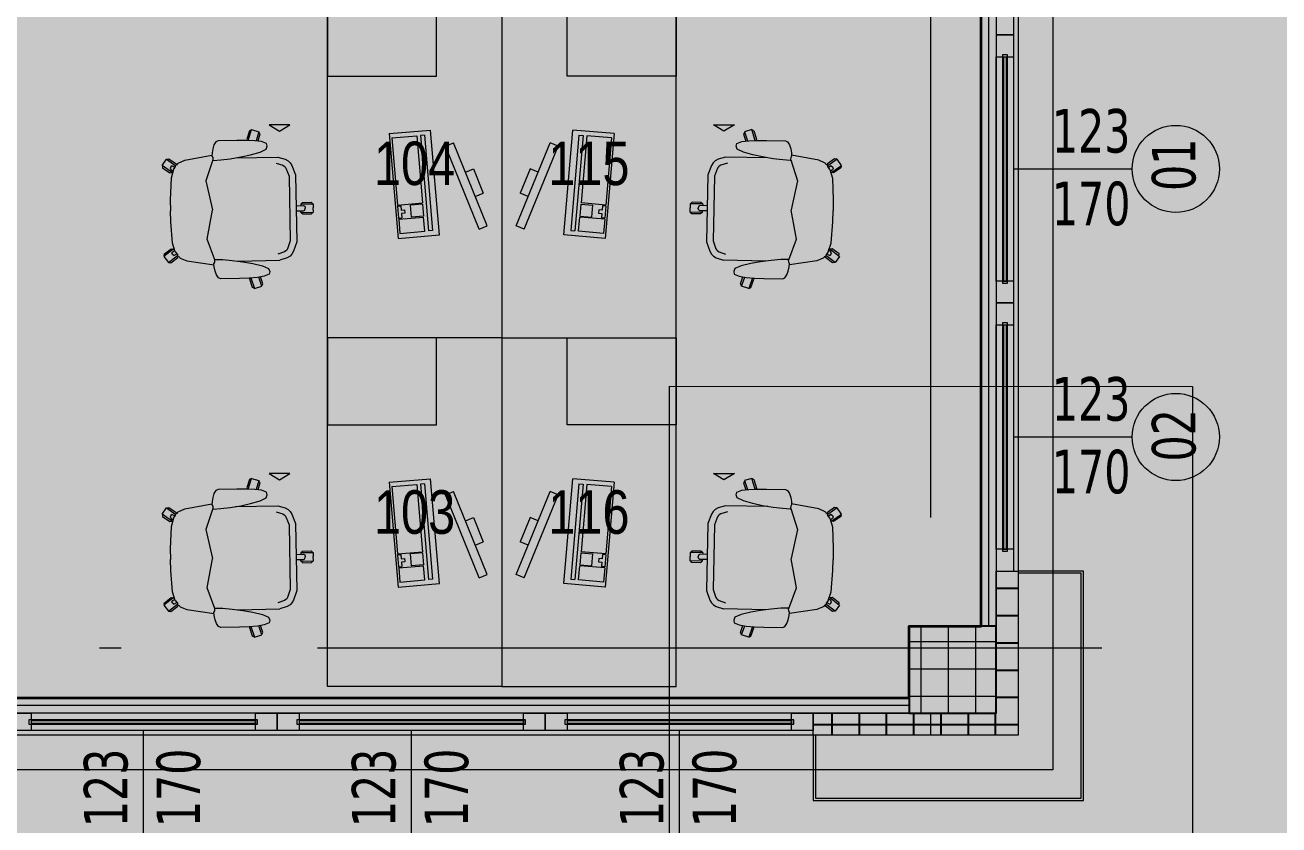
# Model space of a CAD drawing. Extents: x 6529560 to 6558080, y 5579316 to 5588131.
# Drawn here: x 6543849.14 to 6543854.9, y 5579603.72 to 5579607.39 of the extents above; entities that cross this region are included whole.
import ezdxf
from ezdxf.enums import TextEntityAlignment as Align

# ---------------------------------------------------------------- set-up
doc = ezdxf.new("R2010")
doc.units = 0
doc.header["$MEASUREMENT"] = 0
doc.header["$PDSIZE"] = -5
doc.linetypes.add('ACAD_ISO10W100', pattern=[18, 12, -3, 0, -3])
doc.linetypes.add('GR_SOLID', pattern=[0])
doc.layers.get('0').update_dxf_attribs({"color": 2, "linetype": 'CONTINUOUS', "lineweight": 5})
doc.layers.get('Defpoints').update_dxf_attribs({"linetype": 'CONTINUOUS'})
for name, color, linetype, lineweight in [('arch_drzwi i okna', 4, 'CONTINUOUS', 15), ('arch_drzwi i okna_znaczniki', 130, 'CONTINUOUS', 9), ('arch_fundamenty na rzucie', 3, 'CONTINUOUS', 15), ('arch_meble', 5, 'GR_SOLID', 13), ('arch_osie', 181, 'CONTINUOUS', 5), ('arch_powierzchnia', 6, 'CONTINUOUS', 35), ('arch_sciany dzialowe cienkie na hali', 52, 'CONTINUOUS', 15), ('arch_sciany zewnetrzne wypelnienie', 94, 'CONTINUOUS', 25), ('arch_sciany zewnętrzne', 94, 'CONTINUOUS', 18), ('arch_slupy wypelnienie', 9, 'CONTINUOUS', 13), ('arch_słupy', 8, 'CONTINUOUS', 25), ('arch_wymiary', 2, 'CONTINUOUS', 13)]:
    doc.layers.add(name, color=color, linetype=linetype, lineweight=lineweight)
doc.styles.add('ISO8', font='iso8.shx', dxfattribs={"width": 0.7})
doc.styles.add('ROMANS', font='romans.shx', dxfattribs={"width": 0.8})
doc.styles.get("Standard").update_dxf_attribs({"font": 'arial.ttf', "width": 0.75})
doc.styles.add('TABELKA', font='tahoma.ttf', dxfattribs={"width": 0.8})
doc.dimstyles.new('biura', dxfattribs={"dimtxt": 0.25, "dimasz": 0.1, "dimexe": 0.18, "dimexo": 0.0625, "dimgap": 0.04, "dimtad": 1, "dimdec": 1, "dimlfac": 100, "dimzin": 0, "dimdsep": 46, "dimtxsty": 'ISO8', "dimblk": 'ARCHTICK', "dimcen": 0.09, "dimadec": 0, "dimazin": 0, "dimtfac": 1, "dimtdec": 1, "dimtix": 1, "dimtofl": 0, "dimtmove": 0, "dimatfit": 3, "dimldrblk": 'ARCHTICK', "dimfxl": 0.2, "dimfxlon": 1, "dimtolj": 1, "dimtzin": 0, "dimarcsym": 0})
doc.dimstyles.new('D-GB-50', dxfattribs={"dimscale": 50, "dimtxt": 2.5, "dimasz": 2.5, "dimexe": 1, "dimexo": 2, "dimtad": 1, "dimdec": 0, "dimtxsty": 'ROMANS', "dimblk": 'OBLIQUE', "dimcen": 2.5, "dimdle": 1, "dimclrd": 256, "dimclre": 256, "dimclrt": 2, "dimadec": 0, "dimazin": 0, "dimtfac": 1, "dimtdec": 0, "dimtix": 1, "dimtmove": 2, "dimatfit": 3, "dimfxl": 1, "dimarcsym": 0})

# ---------------------------------------------------------------- blocks, each defined once
blk = doc.blocks.new('_ArchTick')
at = {"color": 0, "linetype": 'ByBlock', "const_width": 0.15}
blk.add_lwpolyline([(-0.5, -0.5), (0.5, 0.5)], dxfattribs=at)
blk = doc.blocks.new('*D311')
at = {"layer": 'arch_wymiary', "color": 0, "lineweight": -2, "transparency": 16777216}
for p, q in [((6543848.243421914, 5579615.527608423), (6543847.863421914, 5579615.527608423)), ((6543848.043421913, 5579615.527608423), (6543848.043421913, 5579604.297651766)), ((6543848.243421914, 5579604.297651766), (6543847.863421914, 5579604.297651766))]:
    blk.add_line(p, q, dxfattribs=at)
at = {"layer": 'Defpoints', "color": 0, "transparency": 16777216}
for p in [(6543852.645461437, 5579615.527608423), (6543848.043421913, 5579604.297651766), (6543852.645461437, 5579604.297651766)]:
    blk.add_point(p, dxfattribs=at)
at = {"layer": 'arch_wymiary', "color": 0, "lineweight": -2, "transparency": 16777216, "xscale": 0.1, "yscale": 0.1, "zscale": 0.1}
for p, rotation in [((6543848.043421913, 5579615.527608423), 90), ((6543848.043421913, 5579604.297651766), 270)]:
    blk.add_blockref('_ArchTick', p, dxfattribs=dict(at, rotation=rotation))
at = {"layer": 'arch_wymiary', "color": 0, "transparency": 16777216, "insert": (6543847.878421914, 5579609.912630094), "char_height": 0.25, "attachment_point": 5, "rotation": 90, "style": 'ISO8'}
blk.add_mtext('\\A1;1123.0', dxfattribs=at)
blk = doc.blocks.new('*D436')
at = {"layer": 'arch_wymiary', "color": 0, "lineweight": -2, "transparency": 16777216}
for p, q in [((6543849.06970187, 5579602.167649211), (6543849.06970187, 5579601.78764921)), ((6543850.299701874, 5579602.167649211), (6543850.299701874, 5579601.78764921)), ((6543849.06970187, 5579601.967649211), (6543850.299701874, 5579601.967649211))]:
    blk.add_line(p, q, dxfattribs=at)
at = {"layer": 'Defpoints', "color": 0, "transparency": 16777216}
for p in [(6543849.06970187, 5579604.187637671), (6543850.299701874, 5579604.187637671), (6543850.299701874, 5579601.967649211)]:
    blk.add_point(p, dxfattribs=at)
at = {"layer": 'arch_wymiary', "color": 0, "lineweight": -2, "transparency": 16777216, "xscale": 0.1, "yscale": 0.1, "zscale": 0.1, "rotation": 180}
blk.add_blockref('_ArchTick', (6543849.06970187, 5579601.967649211), dxfattribs=at)
at = {"layer": 'arch_wymiary', "color": 0, "lineweight": -2, "transparency": 16777216, "xscale": 0.1, "yscale": 0.1, "zscale": 0.1}
blk.add_blockref('_ArchTick', (6543850.299701874, 5579601.967649211), dxfattribs=at)
at = {"layer": 'arch_wymiary', "color": 0, "transparency": 16777216, "insert": (6543849.684701873, 5579602.132649211), "char_height": 0.25, "attachment_point": 5, "style": 'ISO8'}
blk.add_mtext('\\A1;123.0', dxfattribs=at)
blk = doc.blocks.new('*D437')
at = {"layer": 'arch_wymiary', "color": 0, "lineweight": -2, "transparency": 16777216}
for p, q in [((6543850.299701874, 5579602.167649211), (6543850.299701874, 5579601.78764921)), ((6543851.529701872, 5579602.167649211), (6543851.529701872, 5579601.78764921)), ((6543850.299701874, 5579601.967649211), (6543851.529701872, 5579601.967649211))]:
    blk.add_line(p, q, dxfattribs=at)
at = {"layer": 'Defpoints', "color": 0, "transparency": 16777216}
for p in [(6543850.299701874, 5579604.187637671), (6543851.529701872, 5579604.187637671), (6543851.529701872, 5579601.967649211)]:
    blk.add_point(p, dxfattribs=at)
at = {"layer": 'arch_wymiary', "color": 0, "lineweight": -2, "transparency": 16777216, "xscale": 0.1, "yscale": 0.1, "zscale": 0.1, "rotation": 180}
blk.add_blockref('_ArchTick', (6543850.299701874, 5579601.967649211), dxfattribs=at)
at = {"layer": 'arch_wymiary', "color": 0, "lineweight": -2, "transparency": 16777216, "xscale": 0.1, "yscale": 0.1, "zscale": 0.1}
blk.add_blockref('_ArchTick', (6543851.529701872, 5579601.967649211), dxfattribs=at)
at = {"layer": 'arch_wymiary', "color": 0, "transparency": 16777216, "insert": (6543850.914701874, 5579602.132649211), "char_height": 0.25, "attachment_point": 5, "style": 'ISO8'}
blk.add_mtext('\\A1;123.0', dxfattribs=at)
blk = doc.blocks.new('_OBLIQUE')
at = {"color": 0, "linetype": 'ByBlock', "lineweight": -2}
blk.add_line((-0.5, -0.5), (0.5, 0.5), dxfattribs=at)
blk = doc.blocks.new('biurko dostawka')
at = {"layer": 'arch_meble', "color": 0}
for p, q in [((6555863.256439447, 5577522.728014947, 7.302242487318267), (6555703.256470323, 5577522.728014947, 7.302242487318267)), ((6555703.256470323, 5577522.728014947, 7.302242487318267), (6555703.256470442, 5577442.728014946, 7.302242487318267)), ((6555863.256439447, 5577522.728014947, 7.302242487318267), (6555863.256439447, 5577442.728028178, 7.302242487318267)), ((6555753.107601405, 5577512.351674795, 7.302242487318267), (6555754.618423462, 5577516.055377961, 7.302242487318267)), ((6555754.618423462, 5577516.055377961, 7.302242487318267), (6555792.600824475, 5577500.561519265, 7.302242487318267)), ((6555768.050377608, 5577510.576187729, 7.302242487318267), (6555769.561199666, 5577514.279890776, 7.302242487318267)), ((6555780.679692626, 5577509.744412422, 7.302242487318267), (6555769.561199666, 5577514.279890776, 7.302242487318267)), ((6555753.107601405, 5577512.351674795, 7.302242487318267), (6555791.090002299, 5577496.8578161, 7.302242487318267)), ((6555779.168870449, 5577506.040709257, 7.302242487318267), (6555780.679692626, 5577509.744412422, 7.302242487318267)), ((6555791.090002299, 5577496.8578161, 7.302242487318267), (6555792.600824475, 5577500.561519265, 7.302242487318267)), ((6555748.804199457, 5577475.201965809, 7.302242487318267), (6555750.415761829, 5577494.183677197, 7.302242487318267)), ((6555750.415761829, 5577494.183677197, 7.302242487318267), (6555798.502763987, 5577490.101052642, 7.302242487318267)), ((6555751.140694499, 5577476.007193089, 7.302242487318267), (6555752.111227154, 5577487.438567638, 7.302242487318267)), ((6555752.111227154, 5577487.438567638, 7.302242487318267), (6555758.587926507, 5577486.88869071, 7.302242487318267)), ((6555752.412526011, 5577490.987400413, 7.302242487318267), (6555752.2543391, 5577489.124203323, 7.302242487318267)), ((6555796.096611977, 5577485.401959657, 7.302242487318267), (6555752.2543391, 5577489.124203323, 7.302242487318267)), ((6555796.254798889, 5577487.265156746, 7.302242487318267), (6555752.412526011, 5577490.987400413, 7.302242487318267)), ((6555757.617393851, 5577475.457316279, 7.302242487318267), (6555758.587926507, 5577486.88869071, 7.302242487318267)), ((6555759.086134314, 5577486.846392631, 7.302242487318267), (6555758.62318027, 5577481.393509865, 7.302242487318267)), ((6555764.566418409, 5577486.381112098, 7.302242487318267), (6555759.086134314, 5577486.846392631, 7.302242487318267)), ((6555764.094093323, 5577474.907439231, 7.302242487318267), (6555765.064625979, 5577486.338813781, 7.302242487318267)), ((6555764.566418409, 5577486.381112098, 7.302242487318267), (6555764.103464365, 5577480.928229332, 7.302242487318267)), ((6555795.953500152, 5577483.716323853, 7.302242487318267), (6555765.064625979, 5577486.338813781, 7.302242487318267)), ((6555796.254798889, 5577487.265156746, 7.302242487318267), (6555796.096611977, 5577485.401959657, 7.302242487318267)), ((6555796.891201615, 5577471.119341254, 7.302242487318267), (6555798.502763987, 5577490.101052642, 7.302242487318267)), ((6555758.62318027, 5577481.393509865, 7.302242487318267), (6555764.103464365, 5577480.928229332, 7.302242487318267)), ((6555794.982967377, 5577472.284949421, 7.302242487318267), (6555795.953500152, 5577483.716323853, 7.302242487318267)), ((6555796.891201615, 5577471.119341254, 7.302242487318267), (6555748.804199457, 5577475.201965809, 7.302242487318267)), ((6555757.617393851, 5577475.457316279, 7.302242487318267), (6555751.140694499, 5577476.007193089, 7.302242487318267)), ((6555758.115601539, 5577475.415018081, 7.302242487318267), (6555758.242496253, 5577476.909641027, 7.302242487318267)), ((6555763.595885754, 5577474.949737548, 7.302242487318267), (6555758.115601539, 5577475.415018081, 7.302242487318267)), ((6555760.235326886, 5577476.740448117, 7.302242487318267), (6555758.242496253, 5577476.909641027, 7.302242487318267)), ((6555760.362221479, 5577478.235071182, 7.302242487318267), (6555760.235326886, 5577476.740448117, 7.302242487318267)), ((6555761.856844425, 5577478.108176351, 7.302242487318267), (6555760.362221479, 5577478.235071182, 7.302242487318267)), ((6555761.729949832, 5577476.613553405, 7.302242487318267), (6555761.856844425, 5577478.108176351, 7.302242487318267)), ((6555763.722780347, 5577476.444360495, 7.302242487318267), (6555761.729949832, 5577476.613553405, 7.302242487318267)), ((6555763.595885754, 5577474.949737548, 7.302242487318267), (6555763.722780347, 5577476.444360495, 7.302242487318267)), ((6555794.982967377, 5577472.284949421, 7.302242487318267), (6555764.094093323, 5577474.907439231, 7.302242487318267)), ((6555703.256470442, 5577442.728014946, 7.302242487318267), (6555863.256439447, 5577442.728028178, 7.302242487318267)), ((6555760.018493534, 5577431.441066742, 7.302242487318267), (6555760.097313404, 5577435.440290094, 7.302242487318267)), ((6555760.097313404, 5577435.440290094, 7.302242487318267), (6555760.841556311, 5577436.155763627, 7.302242487318267)), ((6555760.731602669, 5577430.576847076, 7.302242487318267), (6555760.843980074, 5577436.278739691, 7.302242487318267)), ((6555760.843980074, 5577436.278739691, 7.302242487318267), (6555762.788203359, 5577436.240421295, 7.302242487318267)), ((6555764.732426524, 5577436.202103018, 7.302242487318267), (6555762.788203359, 5577436.240421295, 7.302242487318267)), ((6555764.620049119, 5577430.500210286, 7.302242487318267), (6555764.732426524, 5577436.202103018, 7.302242487318267)), ((6555765.445476533, 5577435.334884047, 7.302242487318267), (6555764.73000288, 5577436.079126835, 7.302242487318267)), ((6555765.366656542, 5577431.335660697, 7.302242487318267), (6555765.445476533, 5577435.334884047, 7.302242487318267)), ((6555747.288681507, 5577428.683371902, 7.302242487318267), (6555742.886647582, 5577427.151816725, 7.302242487318267)), ((6555777.977923274, 5577428.078523277, 7.302242487318267), (6555747.288681507, 5577428.683371902, 7.302242487318267)), ((6555760.733967185, 5577430.696823835, 7.302242487318267), (6555760.018493534, 5577431.441066742, 7.302242487318267)), ((6555760.731602669, 5577430.576847076, 7.302242487318267), (6555761.515450358, 5577430.561398386, 7.302242487318267)), ((6555761.472926974, 5577428.403817296, 7.302242487318267), (6555761.538800716, 5577431.746168256, 7.302242487318267)), ((6555761.538800716, 5577431.746168256, 7.302242487318267), (6555761.768364668, 5577432.330758214, 7.302242487318267)), ((6555761.768364668, 5577432.330758214, 7.302242487318267), (6555762.524120211, 5577432.513901471, 7.302242487318267)), ((6555762.524120211, 5577432.513901471, 7.302242487318267), (6555762.714684009, 5577432.510145784, 7.302242487318267)), ((6555762.905247807, 5577432.506389856, 7.302242487318267), (6555762.714684009, 5577432.510145784, 7.302242487318267)), ((6555763.653200268, 5577432.293610216, 7.302242487318267), (6555762.905247807, 5577432.506389856, 7.302242487318267)), ((6555763.859551668, 5577431.700428962, 7.302242487318267), (6555763.653200268, 5577432.293610216, 7.302242487318267)), ((6555763.793677925, 5577428.358078003, 7.302242487318267), (6555763.859551668, 5577431.700428962, 7.302242487318267)), ((6555764.620049119, 5577430.500210286, 7.302242487318267), (6555763.83620131, 5577430.515658975, 7.302242487318267)), ((6555764.622413635, 5577430.620187044, 7.302242487318267), (6555765.366656542, 5577431.335660697, 7.302242487318267)), ((6555782.316191912, 5577426.374706983, 7.302242487318267), (6555777.977923274, 5577428.078523277, 7.302242487318267)), ((6555739.902613043, 5577424.236050844, 7.302242487318267), (6555738.788750886, 5577420.955362558, 7.302242487318267)), ((6555740.690106392, 5577425.572792888, 7.302242487318267), (6555739.902613043, 5577424.236050844, 7.302242487318267)), ((6555741.622958779, 5577426.469585181, 7.302242487318267), (6555740.690106392, 5577425.572792888, 7.302242487318267)), ((6555742.636512637, 5577422.982747196, 7.302242487318267), (6555741.621616244, 5577419.993545532, 7.302242487318267)), ((6555742.886647582, 5577427.151816725, 7.302242487318267), (6555741.622958779, 5577426.469585181, 7.302242487318267)), ((6555743.059391499, 5577423.700569153, 7.302242487318267), (6555742.636512637, 5577422.982747196, 7.302242487318267)), ((6555743.402648211, 5577424.030557036, 7.302242487318267), (6555743.059391499, 5577423.700569153, 7.302242487318267)), ((6555744.09654963, 5577424.405175686, 7.302242487318267), (6555743.402648211, 5577424.030557036, 7.302242487318267)), ((6555747.765568971, 5577425.681700588, 7.302242487318267), (6555744.09654963, 5577424.405175686, 7.302242487318267)), ((6555777.383133412, 5577425.097973466, 7.302242487318267), (6555747.765568971, 5577425.681700588, 7.302242487318267)), ((6555780.999005317, 5577423.677871943, 7.302242487318267), (6555777.383133412, 5577425.097973466, 7.302242487318267)), ((6555781.677607058, 5577423.276202798, 7.302242487318267), (6555780.999005317, 5577423.677871943, 7.302242487318267)), ((6555782.007594943, 5577422.932946086, 7.302242487318267), (6555781.677607058, 5577423.276202798, 7.302242487318267)), ((6555782.401861549, 5577422.199019194, 7.302242487318267), (6555782.007594943, 5577422.932946086, 7.302242487318267)), ((6555783.552017808, 5577425.643213033, 7.302242487318267), (6555782.316191912, 5577426.374706983, 7.302242487318267)), ((6555783.298188329, 5577419.172149658, 7.302242487318267), (6555782.401861549, 5577422.199019194, 7.302242487318267)), ((6555784.448810101, 5577424.710360646, 7.302242487318267), (6555783.552017808, 5577425.643213033, 7.302242487318267)), ((6555785.183021188, 5577423.343627692, 7.302242487318267), (6555784.448810101, 5577424.710360646, 7.302242487318267)), ((6555786.166751623, 5577420.021598221, 7.302242487318267), (6555785.183021188, 5577423.343627692, 7.302242487318267)), ((6555797.960509419, 5577420.72796905, 7.302242487318267), (6555800.979925633, 5577425.518016219, 7.302242487318267)), ((6555800.979925633, 5577425.518016219, 7.302242487318267), (6555800.979925752, 5577415.937922, 7.302242487318267)), ((6555738.406062841, 5577401.538263321, 7.302242487318267), (6555738.788750886, 5577420.955362558, 7.302242487318267)), ((6555785.784063697, 5577400.604499102, 7.302242487318267), (6555786.166751623, 5577420.021598221, 7.302242487318267)), ((6555800.979925752, 5577415.937922, 7.302242487318267), (6555797.960509419, 5577420.72796905, 7.302242487318267)), ((6555725.773177146, 5577409.33157742, 7.302242487318267), (6555726.9195652, 5577412.638629913, 7.302242487318267)), ((6555726.9195652, 5577412.638629913, 7.302242487318267), (6555730.998227836, 5577411.224113226, 7.302242487318267)), ((6555726.998399258, 5577412.611289501, 7.302242487318267), (6555727.978583336, 5577413.085848808, 7.302242487318267)), ((6555727.978583336, 5577413.085848808, 7.302242487318267), (6555731.131872534, 5577411.992144942, 7.302242487318267)), ((6555730.891361593, 5577410.609971881, 7.302242487318267), (6555730.585049391, 5577406.740256428, 7.302242487318267)), ((6555731.438417077, 5577413.753802537, 7.302242487318267), (6555730.891361593, 5577410.609971881, 7.302242487318267)), ((6555732.385558248, 5577415.984572172, 7.302242487318267), (6555731.438417077, 5577413.753802537, 7.302242487318267)), ((6555733.582317233, 5577416.26504445, 7.302242487318267), (6555732.385558248, 5577415.984572172, 7.302242487318267)), ((6555735.019454598, 5577415.699615955, 7.302242487318267), (6555733.582317233, 5577416.26504445, 7.302242487318267)), ((6555736.258674502, 5577412.856645107, 7.302242487318267), (6555735.019454598, 5577415.699615955, 7.302242487318267)), ((6555737.356762051, 5577408.435148835, 7.302242487318267), (6555736.258674502, 5577412.856645107, 7.302242487318267)), ((6555787.104302764, 5577407.454683781, 7.302242487318267), (6555788.375755072, 5577411.829479337, 7.302242487318267)), ((6555788.375755072, 5577411.829479337, 7.302242487318267), (6555789.726032138, 5577414.621414185, 7.302242487318267)), ((6555789.726032138, 5577414.621414185, 7.302242487318267), (6555791.184332609, 5577415.129777074, 7.302242487318267)), ((6555791.184332609, 5577415.129777074, 7.302242487318267), (6555792.369111061, 5577414.802367449, 7.302242487318267)), ((6555792.369111061, 5577414.802367449, 7.302242487318267), (6555793.227619171, 5577412.536010504, 7.302242487318267)), ((6555793.227619171, 5577412.536010504, 7.302242487318267), (6555793.650375366, 5577409.373065949, 7.302242487318267)), ((6555796.658447266, 5577411.732249974, 7.302242487318267), (6555793.464512229, 5577410.763642431, 7.302242487318267)), ((6555797.69902134, 5577411.243650675, 7.302242487318267), (6555793.567790866, 5577409.990941048, 7.302242487318267)), ((6555797.619171142, 5577411.219437719, 7.302242487318267), (6555796.658447266, 5577411.732249974, 7.302242487318267)), ((6555798.71421349, 5577407.893995881, 7.302242487318267), (6555797.69902134, 5577411.243650675, 7.302242487318267)), ((6555730.654754162, 5577407.638057231, 7.302242487318267), (6555725.773177146, 5577409.33157742, 7.302242487318267)), ((6555725.888512492, 5577409.291565181, 7.302242487318267), (6555726.339186191, 5577408.362236022, 7.302242487318267)), ((6555726.339186191, 5577408.362236022, 7.302242487318267), (6555730.119092106, 5577407.051498532, 7.302242487318267)), ((6555730.119092106, 5577407.051498532, 7.302242487318267), (6555730.629270195, 5577407.298906922, 7.302242487318267)), ((6555730.585049391, 5577406.740256428, 7.302242487318267), (6555730.433173417, 5577402.434413076, 7.302242487318267)), ((6555738.110734105, 5577403.960423112, 7.302242487318267), (6555737.356762051, 5577408.435148835, 7.302242487318267)), ((6555786.174601674, 5577403.013141155, 7.302242487318267), (6555787.104302764, 5577407.454683781, 7.302242487318267)), ((6555793.650375366, 5577409.373065949, 7.302242487318267), (6555793.803974032, 5577405.49428606, 7.302242487318267)), ((6555793.769698858, 5577406.394136191, 7.302242487318267), (6555798.71421349, 5577407.893995881, 7.302242487318267)), ((6555794.281833172, 5577405.786926747, 7.302242487318267), (6555793.781799793, 5577406.054245233, 7.302242487318267)), ((6555793.803974032, 5577405.49428606, 7.302242487318267), (6555793.786071896, 5577401.18580234, 7.302242487318267)), ((6555798.110449791, 5577406.947709322, 7.302242487318267), (6555794.281833172, 5577405.786926747, 7.302242487318267)), ((6555798.597391128, 5577407.858559131, 7.302242487318267), (6555798.110449791, 5577406.947709322, 7.302242487318267)), ((6555730.433173417, 5577402.434413076, 7.302242487318267), (6555730.275328636, 5577393.765840291, 7.302242487318267)), ((6555738.706557631, 5577399.073733568, 7.302242487318267), (6555738.110734105, 5577403.960423112, 7.302242487318267)), ((6555739.073944807, 5577394.67464006, 7.302242487318267), (6555738.706557631, 5577399.073733568, 7.302242487318267)), ((6555785.386694074, 5577398.153723359, 7.302242487318267), (6555786.174601674, 5577403.013141155, 7.302242487318267)), ((6555793.786071896, 5577401.18580234, 7.302242487318267), (6555793.602232098, 5577392.517741919, 7.302242487318267)), ((6555730.275328636, 5577393.765840291, 7.302242487318267), (6555730.711929083, 5577392.777045131, 7.302242487318267)), ((6555739.191788554, 5577391.21464622, 7.302242487318267), (6555739.073944807, 5577394.67464006, 7.302242487318267)), ((6555784.592173457, 5577390.319858312, 7.302242487318267), (6555784.846257449, 5577393.772521973, 7.302242487318267)), ((6555784.846257449, 5577393.772521973, 7.302242487318267), (6555785.386694074, 5577398.153723359, 7.302242487318267)), ((6555730.711929083, 5577392.777045131, 7.302242487318267), (6555732.057831287, 5577391.845343113, 7.302242487318267)), ((6555732.057831287, 5577391.845343113, 7.302242487318267), (6555733.81440866, 5577391.19760406, 7.302242487318267)), ((6555733.81440866, 5577391.19760406, 7.302242487318267), (6555735.722765446, 5577390.790920973, 7.302242487318267)), ((6555735.722765446, 5577390.790920973, 7.302242487318267), (6555737.195685983, 5577390.670873761, 7.302242487318267)), ((6555738.498210788, 5577378.14977634, 7.302242487318267), (6555736.737079382, 5577390.708251477, 7.302242487318267)), ((6555737.195685983, 5577390.670873761, 7.302242487318267), (6555737.853594303, 5577391.014976501, 7.302242487318267)), ((6555737.853594303, 5577391.014976501, 7.302242487318267), (6555738.827469468, 5577391.049793123, 7.302242487318267)), ((6555738.827469468, 5577391.049793123, 7.302242487318267), (6555738.958510398, 5577391.00370729, 7.302242487318267)), ((6555738.958510398, 5577391.00370729, 7.302242487318267), (6555739.191788554, 5577391.21464622, 7.302242487318267)), ((6555738.958510398, 5577391.00370729, 7.302242487318267), (6555748.466040969, 5577387.48217237, 7.302242487318267)), ((6555748.466040969, 5577387.48217237, 7.302242487318267), (6555761.814898968, 5577389.931609035, 7.302242487318267)), ((6555775.178055167, 5577386.955710291, 7.302242487318267), (6555761.936076999, 5577389.929220677, 7.302242487318267)), ((6555784.816959024, 5577390.099891544, 7.302242487318267), (6555775.178055167, 5577386.955710291, 7.302242487318267)), ((6555784.816959024, 5577390.099891544, 7.302242487318267), (6555784.592173457, 5577390.319858312, 7.302242487318267)), ((6555784.770426273, 5577377.237805724, 7.302242487318267), (6555787.025023222, 5577389.717135668, 7.302242487318267)), ((6555784.949714064, 5577390.140778184, 7.302242487318267), (6555784.816959024, 5577390.099891544, 7.302242487318267)), ((6555785.921461106, 5577390.067615747, 7.302242487318267), (6555784.949714064, 5577390.140778184, 7.302242487318267)), ((6555786.565299988, 5577389.697857142, 7.302242487318267), (6555785.921461106, 5577390.067615747, 7.302242487318267)), ((6555788.041806817, 5577389.759774566, 7.302242487318267), (6555786.565299988, 5577389.697857142, 7.302242487318267)), ((6555789.964705944, 5577390.090948224, 7.302242487318267), (6555788.041806817, 5577389.759774566, 7.302242487318267)), ((6555791.745441556, 5577390.668971061, 7.302242487318267), (6555789.964705944, 5577390.090948224, 7.302242487318267)), ((6555793.127009749, 5577391.546917676, 7.302242487318267), (6555791.745441556, 5577390.668971061, 7.302242487318267)), ((6555793.602232098, 5577392.517741919, 7.302242487318267), (6555793.127009749, 5577391.546917676, 7.302242487318267)), ((6555739.783485174, 5577375.156869054, 7.302242487318267), (6555738.498210788, 5577378.14977634, 7.302242487318267)), ((6555783.368222594, 5577374.29786539, 7.302242487318267), (6555784.770426273, 5577377.237805724, 7.302242487318267)), ((6555737.674343944, 5577370.907604456, 7.302242487318267), (6555740.08865273, 5577374.096649767, 7.302242487318267)), ((6555737.822491527, 5577369.828072906, 7.302242487318267), (6555737.674343944, 5577370.907604456, 7.302242487318267)), ((6555737.772797704, 5577369.762442112, 7.302242487318267), (6555740.934341192, 5577373.937894225, 7.302242487318267)), ((6555739.980832696, 5577374.943483472, 7.302242487318267), (6555739.783485174, 5577375.156869054, 7.302242487318267)), ((6555740.150515795, 5577374.799567341, 7.302242487318267), (6555739.980832696, 5577374.943483472, 7.302242487318267)), ((6555740.08865273, 5577374.096649767, 7.302242487318267), (6555740.608832478, 5577374.168152332, 7.302242487318267)), ((6555740.380776048, 5577374.709012389, 7.302242487318267), (6555740.150515795, 5577374.799567341, 7.302242487318267)), ((6555740.686546087, 5577373.983846426, 7.302242487318267), (6555740.380776048, 5577374.709012389, 7.302242487318267)), ((6555744.132690787, 5577372.363455295, 7.302242487318267), (6555740.563714623, 5577367.65003705, 7.302242487318267)), ((6555741.362830281, 5577373.858433365, 7.302242487318267), (6555740.686546087, 5577373.983846426, 7.302242487318267)), ((6555740.941405534, 5577372.299497366, 7.302242487318267), (6555741.696661115, 5577373.596405029, 7.302242487318267)), ((6555740.941405534, 5577372.299497366, 7.302242487318267), (6555741.417349816, 5577371.682999253, 7.302242487318267)), ((6555742.655464292, 5577372.843827605, 7.302242487318267), (6555741.362830281, 5577373.858433365, 7.302242487318267)), ((6555741.417349816, 5577371.682999253, 7.302242487318267), (6555742.136652232, 5577371.386767864, 7.302242487318267)), ((6555741.660645605, 5577367.88946855, 7.302242487318267), (6555744.074559212, 5577371.081359626, 7.302242487318267)), ((6555742.136652232, 5577371.386767864, 7.302242487318267), (6555742.665408254, 5577371.724414348, 7.302242487318267)), ((6555742.655464292, 5577372.843827605, 7.302242487318267), (6555746.623806595, 5577371.553380847, 7.302242487318267)), ((6555742.665408254, 5577371.724414348, 7.302242487318267), (6555743.342632889, 5577372.619158388, 7.302242487318267)), ((6555744.074559212, 5577371.081359626, 7.302242487318267), (6555743.933106541, 5577372.099871516, 7.302242487318267)), ((6555746.623806595, 5577371.553380847, 7.302242487318267), (6555756.411144852, 5577370.814378022, 7.302242487318267)), ((6555756.411144852, 5577370.814378022, 7.302242487318267), (6555761.495963454, 5577370.673824906, 7.302242487318267)), ((6555766.582371234, 5577370.613915086, 7.302242487318267), (6555761.495963454, 5577370.673824906, 7.302242487318267)), ((6555776.391227364, 5577370.966700197, 7.302242487318267), (6555766.582371234, 5577370.613915086, 7.302242487318267)), ((6555780.407334566, 5577372.099782825, 7.302242487318267), (6555776.391227364, 5577370.966700197, 7.302242487318267)), ((6555778.91232741, 5577371.677989602, 7.302242487318267), (6555782.292812466, 5577366.827605843, 7.302242487318267)), ((6555778.919896364, 5577370.394599319, 7.302242487318267), (6555779.101370931, 5577371.406746626, 7.302242487318267)), ((6555781.206167459, 5577367.11007297, 7.302242487318267), (6555778.919896364, 5577370.394599319, 7.302242487318267)), ((6555780.353290916, 5577370.981630564, 7.302242487318267), (6555779.711847186, 5577371.902364135, 7.302242487318267)), ((6555780.868332147, 5577370.623412251, 7.302242487318267), (6555780.353290916, 5577370.981630564, 7.302242487318267)), ((6555780.407334566, 5577372.099782825, 7.302242487318267), (6555781.738942504, 5577373.062667966, 7.302242487318267)), ((6555781.598748326, 5577370.89107132, 7.302242487318267), (6555780.868332147, 5577370.623412251, 7.302242487318267)), ((6555782.098614454, 5577371.488337517, 7.302242487318267), (6555781.395046473, 5577372.813996911, 7.302242487318267)), ((6555782.098614454, 5577371.488337517, 7.302242487318267), (6555781.598748326, 5577370.89107132, 7.302242487318267)), ((6555781.738942504, 5577373.062667966, 7.302242487318267), (6555782.419643163, 5577373.161336423, 7.302242487318267)), ((6555785.164795756, 5577368.828402042, 7.302242487318267), (6555782.170229792, 5577373.125183702, 7.302242487318267)), ((6555782.419643163, 5577373.161336423, 7.302242487318267), (6555782.753748893, 5577373.873891234, 7.302242487318267)), ((6555783.021516918, 5577373.250493884, 7.302242487318267), (6555782.504558444, 5577373.342437148, 7.302242487318267)), ((6555782.753748893, 5577373.873891234, 7.302242487318267), (6555782.987398505, 5577373.955303073, 7.302242487318267)), ((6555782.987398505, 5577373.955303073, 7.302242487318267), (6555783.162620545, 5577374.092421531, 7.302242487318267)), ((6555785.308295012, 5577369.968795776, 7.302242487318267), (6555783.021516918, 5577373.250493884, 7.302242487318267)), ((6555783.162620545, 5577374.092421531, 7.302242487318267), (6555783.368222594, 5577374.29786539, 7.302242487318267)), ((6555740.563714623, 5577367.65003705, 7.302242487318267), (6555737.772797704, 5577369.762442112, 7.302242487318267)), ((6555741.090930104, 5577367.810474396, 7.302242487318267), (6555741.660645605, 5577367.88946855, 7.302242487318267)), ((6555781.7723279, 5577367.008692146, 7.302242487318267), (6555781.206167459, 5577367.11007297, 7.302242487318267)), ((6555782.292812466, 5577366.827605843, 7.302242487318267), (6555785.164795756, 5577368.828402042, 7.302242487318267)), ((6555785.117726445, 5577368.895939827, 7.302242487318267), (6555785.308295012, 5577369.968795776, 7.302242487318267))]:
    blk.add_line(p, q, dxfattribs=at)
at = {"layer": 'arch_meble', "color": 0, "extrusion": (0, 0, -1)}
blk.add_line((6555746.256476282, 5577522.728052497, 7.302242487317471), (6555704.256476283, 5577522.728015184, 7.302242487317471), dxfattribs=at)
at = {"layer": 'arch_meble', "color": 0, "elevation": 7.302242487318267}
blk.add_lwpolyline([(6555863.256439447, 5577442.728028178), (6555823.256439447, 5577442.728028058), (6555823.256439447, 5577492.728028058), (6555863.256439447, 5577492.728028058)], close=True, dxfattribs=at)

msp = doc.modelspace()

# ---------------------------------------------------------------- hatches: boundary and pattern name
at = {"layer": 'arch_sciany zewnetrzne wypelnienie'}
h = msp.add_hatch(dxfattribs=at)
h.set_pattern_fill('ANSI37', color=256, angle=45)
h.set_pattern_definition([(90, (6543291.096235155, 5579465.300632876), (-0.125, 0), []), (180, (6543291.096235155, 5579465.300632876), (0, -0.125), [])])
h.paths.add_polyline_path([(6543744.999702052, 5579615.437142748), (6543744.99973667, 5579617.115133819), (6543744.899702049, 5579617.115133049), (6543744.89970205, 5579615.437147786)])
h.paths.add_polyline_path([(6543768.771692269, 5579604.227647968), (6543775.864692524, 5579604.227647968), (6543775.864692524, 5579604.127647971), (6543768.771692269, 5579604.127647971)])
h.paths.add_polyline_path([(6543798.759692126, 5579604.227645582), (6543802.299692271, 5579604.227645582), (6543802.299692271, 5579604.127647971), (6543798.759692126, 5579604.127647971)])
h.paths.add_polyline_path([(6543822.75969212, 5579604.227647971), (6543822.75969212, 5579604.127647971), (6543823.623732723, 5579604.127646816), (6543823.623733699, 5579604.22764382)])
h.paths.add_polyline_path([(6543827.009684799, 5579604.227640747), (6543827.869683831, 5579604.227640747), (6543827.869683831, 5579604.127630066), (6543827.009684799, 5579604.127630066)])
h.paths.add_polyline_path([(6543853.599697031, 5579615.43714902), (6543853.699697032, 5579615.437149024), (6543853.699697017, 5579617.115133818), (6543853.599697016, 5579617.115133819)])
h.paths.add_polyline_path([(6543777.829692527, 5579604.227647572), (6543779.529692265, 5579604.227647572), (6543779.529692265, 5579604.127647971), (6543777.829692527, 5579604.127647971)])
h.paths.add_polyline_path([(6543853.599683164, 5579604.880149105), (6543853.699697033, 5579604.880149105), (6543853.699697033, 5579604.127640241), (6543852.759700513, 5579604.127635998), (6543852.75969227, 5579604.227638774), (6543853.599693335, 5579604.227638774)])
at = {"layer": 'arch_slupy wypelnienie'}
h = msp.add_hatch(dxfattribs=at)
h.set_pattern_fill('ANSI37', color=256, angle=225)
h.set_pattern_definition([(270, (56.63013022299856, 97.5574786895886), (0.125, 0), []), (0, (56.63013022299856, 97.5574786895886), (0, 0.125), [])])
h.paths.add_polyline_path([(6543853.599693335, 5579604.62764813), (6543853.199693335, 5579604.62764813), (6543853.199693335, 5579604.227648129), (6543853.599693335, 5579604.227648129)])

# ---------------------------------------------------------------- linework, layer by layer
for points in [[(6543852.759559798, 5579604.127640215), (6543852.759559798, 5579603.827640215), (6543853.999634844, 5579603.827640215), (6543853.999634844, 5579604.880144798), (6543853.699634836, 5579604.880144798)], [(6543852.769559798, 5579604.127640215), (6543852.769559798, 5579603.837640214), (6543853.989634844, 5579603.837640214), (6543853.989634844, 5579604.8701448), (6543853.699634836, 5579604.8701448)]]:
    msp.add_lwpolyline(points)
at = {"layer": 'arch_drzwi i okna'}
for p, q in [((6543853.599683164, 5579606.210149105), (6543853.599683164, 5579607.240149106)), ((6543853.629683164, 5579607.240149106), (6543853.649683163, 5579607.240149106)), ((6543853.679683165, 5579606.210149105), (6543853.679683165, 5579607.240149106)), ((6543853.629683164, 5579606.210149105), (6543853.649683163, 5579606.210149105)), ((6543853.599683164, 5579604.980149106), (6543853.599683164, 5579606.010149105)), ((6543853.629683164, 5579606.010149105), (6543853.649683163, 5579606.010149105)), ((6543853.679683165, 5579604.980149106), (6543853.679683165, 5579606.010149105)), ((6543853.629683164, 5579604.980149106), (6543853.649683163, 5579604.980149106)), ((6543850.199692269, 5579604.227638774), (6543849.169692269, 5579604.227638774)), ((6543849.169692269, 5579604.197638773), (6543849.169692269, 5579604.177638774)), ((6543850.199692269, 5579604.197638773), (6543850.199692269, 5579604.177638774)), ((6543851.42969227, 5579604.227638774), (6543850.399692267, 5579604.227638774)), ((6543850.399692267, 5579604.197638773), (6543850.399692267, 5579604.177638774)), ((6543851.42969227, 5579604.197638773), (6543851.42969227, 5579604.177638774)), ((6543852.659692269, 5579604.227638774), (6543851.629692271, 5579604.227638774)), ((6543851.629692271, 5579604.197638773), (6543851.629692271, 5579604.177638774)), ((6543852.659692269, 5579604.197638773), (6543852.659692269, 5579604.177638774)), ((6543850.199692269, 5579604.147638773), (6543849.169692269, 5579604.147638773)), ((6543851.42969227, 5579604.147638773), (6543850.399692267, 5579604.147638773)), ((6543852.659692269, 5579604.147638773), (6543851.629692271, 5579604.147638773))]:
    msp.add_line(p, q, dxfattribs=at)
for points in [[(6543853.679683165, 5579607.440149106), (6543853.649683163, 5579607.440149106), (6543853.649683163, 5579607.430149105), (6543853.629683164, 5579607.430149105), (6543853.629683164, 5579607.440149106), (6543853.599683164, 5579607.440149106), (6543853.599683164, 5579607.340149106), (6543853.679683165, 5579607.340149106), (6543853.679683165, 5579607.440149106)], [(6543853.599683164, 5579607.240149106), (6543853.629683164, 5579607.240149106), (6543853.629683164, 5579607.250149106), (6543853.649683163, 5579607.250149106), (6543853.649683163, 5579607.240149106), (6543853.679683165, 5579607.240149106), (6543853.679683165, 5579607.340149106), (6543853.599683164, 5579607.340149106), (6543853.599683164, 5579607.240149106)], [(6543853.679683165, 5579606.210149105), (6543853.649683163, 5579606.210149105), (6543853.649683163, 5579606.200149107), (6543853.629683164, 5579606.200149107), (6543853.629683164, 5579606.210149105), (6543853.599683164, 5579606.210149105), (6543853.599683164, 5579606.110149106), (6543853.679683165, 5579606.110149106), (6543853.679683165, 5579606.210149105)], [(6543853.599683164, 5579606.010149105), (6543853.629683164, 5579606.010149105), (6543853.629683164, 5579606.020149106), (6543853.649683163, 5579606.020149106), (6543853.649683163, 5579606.010149105), (6543853.679683165, 5579606.010149105), (6543853.679683165, 5579606.110149106), (6543853.599683164, 5579606.110149106), (6543853.599683164, 5579606.010149105)], [(6543853.679683165, 5579604.980149106), (6543853.649683163, 5579604.980149106), (6543853.649683163, 5579604.970149104), (6543853.629683164, 5579604.970149104), (6543853.629683164, 5579604.980149106), (6543853.599683164, 5579604.980149106), (6543853.599683164, 5579604.880149105), (6543853.679683165, 5579604.880149105), (6543853.679683165, 5579604.980149106)], [(6543849.169692269, 5579604.227638774), (6543849.169692269, 5579604.197638773), (6543849.159692268, 5579604.197638773), (6543849.159692268, 5579604.177638774), (6543849.169692269, 5579604.177638774), (6543849.169692269, 5579604.147638773), (6543849.069692267, 5579604.147638773), (6543849.069692267, 5579604.227638774), (6543849.169692269, 5579604.227638774)], [(6543850.199692269, 5579604.147638773), (6543850.199692269, 5579604.177638774), (6543850.209692269, 5579604.177638774), (6543850.209692269, 5579604.197638773), (6543850.199692269, 5579604.197638773), (6543850.199692269, 5579604.227638774), (6543850.299692271, 5579604.227638774), (6543850.299692271, 5579604.147638773), (6543850.199692269, 5579604.147638773)], [(6543850.399692267, 5579604.227638774), (6543850.399692267, 5579604.197638773), (6543850.389692269, 5579604.197638773), (6543850.389692269, 5579604.177638774), (6543850.399692267, 5579604.177638774), (6543850.399692267, 5579604.147638773), (6543850.299692271, 5579604.147638773), (6543850.299692271, 5579604.227638774), (6543850.399692267, 5579604.227638774)], [(6543851.42969227, 5579604.147638773), (6543851.42969227, 5579604.177638774), (6543851.43969227, 5579604.177638774), (6543851.43969227, 5579604.197638773), (6543851.42969227, 5579604.197638773), (6543851.42969227, 5579604.227638774), (6543851.529692269, 5579604.227638774), (6543851.529692269, 5579604.147638773), (6543851.42969227, 5579604.147638773)], [(6543851.629692271, 5579604.227638774), (6543851.629692271, 5579604.197638773), (6543851.619692269, 5579604.197638773), (6543851.619692269, 5579604.177638774), (6543851.629692271, 5579604.177638774), (6543851.629692271, 5579604.147638773), (6543851.529692269, 5579604.147638773), (6543851.529692269, 5579604.227638774), (6543851.629692271, 5579604.227638774)], [(6543852.659692269, 5579604.147638773), (6543852.659692269, 5579604.177638774), (6543852.66969227, 5579604.177638774), (6543852.66969227, 5579604.197638773), (6543852.659692269, 5579604.197638773), (6543852.659692269, 5579604.227638774), (6543852.75969227, 5579604.227638774), (6543852.75969227, 5579604.147638773), (6543852.659692269, 5579604.147638773)]]:
    msp.add_lwpolyline(points, dxfattribs=at)
for points in [[(6543853.649683163, 5579607.250149106), (6543853.649683163, 5579606.200149107), (6543853.629683164, 5579606.200149107), (6543853.629683164, 5579607.250149106)], [(6543853.644683166, 5579607.240149106), (6543853.644683166, 5579606.210149105), (6543853.634683166, 5579606.210149105), (6543853.634683166, 5579607.240149106)], [(6543853.649683163, 5579606.020149106), (6543853.649683163, 5579604.970149104), (6543853.629683164, 5579604.970149104), (6543853.629683164, 5579606.020149106)], [(6543853.644683166, 5579606.010149105), (6543853.644683166, 5579604.980149106), (6543853.634683166, 5579604.980149106), (6543853.634683166, 5579606.010149105)], [(6543849.159692268, 5579604.177638774), (6543850.209692269, 5579604.177638774), (6543850.209692269, 5579604.197638773), (6543849.159692268, 5579604.197638773)], [(6543849.169692269, 5579604.182638774), (6543850.199692269, 5579604.182638774), (6543850.199692269, 5579604.192638774), (6543849.169692269, 5579604.192638774)], [(6543850.389692269, 5579604.177638774), (6543851.43969227, 5579604.177638774), (6543851.43969227, 5579604.197638773), (6543850.389692269, 5579604.197638773)], [(6543850.399692267, 5579604.182638774), (6543851.42969227, 5579604.182638774), (6543851.42969227, 5579604.192638774), (6543850.399692267, 5579604.192638774)], [(6543851.619692269, 5579604.177638774), (6543852.66969227, 5579604.177638774), (6543852.66969227, 5579604.197638773), (6543851.619692269, 5579604.197638773)], [(6543851.629692271, 5579604.182638774), (6543852.659692269, 5579604.182638774), (6543852.659692269, 5579604.192638774), (6543851.629692271, 5579604.192638774)]]:
    msp.add_lwpolyline(points, close=True, dxfattribs=at)
at = {"layer": 'arch_drzwi i okna_znaczniki'}
for p, q in [((6543853.67968315, 5579606.725149107), (6543854.223402419, 5579606.725149107)), ((6543853.679683165, 5579605.495149105), (6543854.223402433, 5579605.495149105)), ((6543849.684692268, 5579604.147638773), (6543849.684692268, 5579603.603919503)), ((6543850.914692269, 5579604.147638773), (6543850.914692269, 5579603.603919503)), ((6543852.14469227, 5579604.147638773), (6543852.14469227, 5579603.603919503))]:
    msp.add_line(p, q, dxfattribs=at)
for centre in [(6543854.423402418, 5579606.725149107, -7.339101725897113), (6543854.423402433, 5579605.495149105, -7.33910172589712)]:
    msp.add_circle(centre, 0.2, dxfattribs=at)
at = {"layer": 'arch_fundamenty na rzucie', "extrusion": (-4.9483997e-09, -8.021447e-10, 1)}
msp.add_lwpolyline([(6543852.099847716, 5579605.727789441), (6543854.499847704, 5579605.727543889), (6543854.499602169, 5579603.327543897), (6543852.099602174, 5579603.327789451), (6543852.099847716, 5579605.727789441)], dxfattribs=at)
at = {"layer": 'arch_osie', "linetype": 'ACAD_ISO10W100', "ltscale": 0.3, "extrusion": (-4.9483178e-09, -8.026501e-10, 1)}
for points in [[(6543853.299690938, 5579599.625784786), (6543853.299702926, 5579618.139588667)], [(6543740.4840854, 5579604.527648018), (6543858.104664291, 5579604.5276493)]]:
    msp.add_lwpolyline(points, dxfattribs=at)
at = {"layer": 'arch_powierzchnia'}
msp.add_lwpolyline([(6543841.499691591, 5579604.297651766), (6543847.099691923, 5579604.297651768), (6543847.099691923, 5579604.627635651), (6543847.499691923, 5579604.627664443), (6543847.499691923, 5579604.297651768), (6543853.199693335, 5579604.297651768), (6543853.199693335, 5579604.62764813), (6543853.529697043, 5579604.62764813), (6543853.530437252, 5579609.952648225), (6543853.199693395, 5579609.952648225), (6543853.199693395, 5579610.352648225), (6543853.530277516, 5579610.352648225), (6543853.529697043, 5579615.477648036), (6543852.999693335, 5579615.477648036), (6543852.999693335, 5579615.527608423), (6543845.92892098, 5579615.527623094), (6543845.928912183, 5579612.64774077), (6543840.678908602, 5579612.647740743)], dxfattribs=at)
at = {"layer": 'arch_sciany dzialowe cienkie na hali'}
for points in [[(6543853.599697044, 5579604.62764813), (6543853.529697043, 5579604.62764813), (6543853.529697043, 5579609.952648225), (6543853.599683136, 5579609.952648292)], [(6543847.499691923, 5579604.297651766), (6543853.199693335, 5579604.297651766), (6543853.199693335, 5579604.227651765), (6543847.499691923, 5579604.227651765)]]:
    msp.add_lwpolyline(points, close=True, dxfattribs=at)
for points in [[(6543853.564697043, 5579604.62764813), (6543853.56469009, 5579609.952648259)], [(6543853.199693335, 5579604.262651765), (6543847.499691923, 5579604.262651765)]]:
    msp.add_lwpolyline(points, dxfattribs=at)
at = {"layer": 'arch_sciany zewnętrzne'}
for points in [[(6543853.859691393, 5579617.115133819), (6543853.859691393, 5579603.967649211), (6543827.009684799, 5579603.967649213), (6543827.009684799, 5579604.147640745), (6543823.623732918, 5579604.147642543), (6543823.623731161, 5579603.967649211), (6543804.783979961, 5579603.967649213), (6543804.783979961, 5579604.127647971), (6543803.529645884, 5579604.127647971), (6543803.529645884, 5579603.967649212), (6543777.829692527, 5579603.967649211), (6543777.829692527, 5579604.127647971), (6543775.839699284, 5579604.127647971), (6543775.839699284, 5579603.967649211), (6543753.829692533, 5579603.967649213), (6543753.829692532, 5579604.127647975), (6543751.839692531, 5579604.127647976), (6543751.839692531, 5579603.967649212), (6543744.739702823, 5579603.967649211), (6543744.739702825, 5579608.659679894), (6543744.899702062, 5579608.659679894), (6543744.899702058, 5579609.709679894), (6543744.739702824, 5579609.709679894), (6543744.739702823, 5579617.115133819)], [(6543853.699697032, 5579615.434926434), (6543853.699697033, 5579604.127640241), (6543827.869683831, 5579604.127630066), (6543827.869683831, 5579604.14763057)]]:
    msp.add_lwpolyline(points, dxfattribs=at)
msp.add_lwpolyline([(6543853.599683164, 5579604.880149105), (6543853.699697033, 5579604.880149105), (6543853.699697033, 5579604.127640241), (6543852.759700513, 5579604.127635998), (6543852.75969227, 5579604.227638774), (6543853.599693335, 5579604.227638774)], close=True, dxfattribs=at)
at = {"layer": 'arch_słupy'}
msp.add_lwpolyline([(6543853.599693335, 5579604.62764813), (6543853.199693335, 5579604.62764813), (6543853.199693335, 5579604.227648129), (6543853.599693335, 5579604.227648129)], close=True, dxfattribs=at)

# ---------------------------------------------------------------- block references
at = {"layer": 'arch_meble', "color": 7, "yscale": 0.00999925254474, "zscale": 0.00999925254474}
for p, xscale, rotation in [((6488080.212488917, 5514053.868521857, -0.0730169667736265), -0.00999925254474, 269.9999484104621), ((6599622.329407496, 5514053.768306085, -0.0730169667736265), 0.00999925254474, 89.99994863397366), ((6488080.212487476, 5514052.26864176, -0.0730169667736265), -0.00999925254474, 269.9999484104621), ((6599622.329406056, 5514052.168425986, -0.0730169667736265), 0.00999925254474, 89.99994863397366)]:
    msp.add_blockref('biurko dostawka', p, dxfattribs=dict(at, xscale=xscale, rotation=rotation))

# ---------------------------------------------------------------- texts
at = {"color": 1, "width": 0.8}
for s, p in [('104', (6543850.92987463, 5579606.750715395)), ('115', (6543851.729814737, 5579606.750714676)), ('103', (6543850.929873189, 5579605.150835297)), ('116', (6543851.729813296, 5579605.150834576))]:
    msp.add_text(s, height=0.2, dxfattribs=at).set_placement(p, align=Align.MIDDLE_CENTER)
at = {"layer": 'arch_drzwi i okna_znaczniki', "char_height": 0.2, "attachment_point": 1, "style": 'TABELKA'}
for insert in [(6543853.854942182, 5579607.000190586, 7.302244730208168), (6543853.854942258, 5579605.770190586, 7.302244730208168)]:
    msp.add_mtext_dynamic_manual_height_columns('123\\P170', width=2.624355469830334, gutter_width=1.82756919413805, heights=[0], dxfattribs=dict(at, insert=insert))
at = {"layer": 'arch_drzwi i okna_znaczniki', "char_height": 0.2, "width": 0.354261597984987, "attachment_point": 1, "rotation": 90, "style": 'TABELKA'}
for s, insert in [('01', (6543854.313601351, 5579606.62424911, -21.54488756055583)), ('02', (6543854.313736623, 5579605.382722091, -21.53488756055581))]:
    msp.add_mtext(s, dxfattribs=dict(at, insert=insert))
at = {"layer": 'arch_drzwi i okna_znaczniki', "char_height": 0.2, "attachment_point": 1, "rotation": 90, "style": 'TABELKA'}
for insert in [(6543849.412151167, 5579603.704777456, 7.302244725693238), (6543850.642151168, 5579603.704777456, 7.302244725693238), (6543851.872151168, 5579603.704777456, 7.302244725693238)]:
    msp.add_mtext_dynamic_manual_height_columns('123\\P170', width=2.624355469830334, gutter_width=1.82756919413805, heights=[0], dxfattribs=dict(at, insert=insert))

# ---------------------------------------------------------------- dimensions: what is measured, and where the dimension line sits
at = {"layer": 'arch_wymiary'}
dim = msp.add_linear_dim(base=(6543848.043421913, 5579604.297651766), p1=(6543852.645461437, 5579615.527608423, -7.339101191487656), p2=(6543852.645461437, 5579604.297651766, 8.356679206e-07), angle=90, dimstyle='biura', dxfattribs=at)
dim.commit()
dim.dimension.update_dxf_attribs({"geometry": '*D311', "text_midpoint": (6543847.878421914, 5579609.912630094)})
for base, p1, p2, picture, middle in [((6543850.299701874, 5579601.967649211, 7.302244769838678), (6543849.06970187, 5579604.187637671, 0.036852426948375), (6543850.299701874, 5579604.187637671, 0.036852426948375), '*D436', (6543849.684701873, 5579602.132649211, 7.302244769838678)), ((6543851.529701872, 5579601.967649211, 7.302244769838678), (6543850.299701874, 5579604.187637671, 0.036852426948375), (6543851.529701872, 5579604.187637671, 0.036852426948375), '*D437', (6543850.914701874, 5579602.132649211, 7.302244769838678))]:
    dim = msp.add_linear_dim(base=base, p1=p1, p2=p2, dimstyle='biura', override={"dimtmove": 1}, dxfattribs=at)
    dim.commit()
    dim.dimension.update_dxf_attribs({"geometry": picture, "text_midpoint": middle})

# ---------------------------------------------------------------- leaders
at = {"color": 1}
for points in [[(6543807.932818373, 5579535.059473499, -14.42582530227222), (6543808.77015815, 5579536.559850283, -14.42582530227222), (6543816.345050599, 5579536.559850283, -14.42582530227222)], [(6543788.858376611, 5579497.696539732, -27.82502043707615), (6543789.695716388, 5579499.196916517, -27.82502043707615), (6543797.270608837, 5579499.196916517, -27.82502043707615)]]:
    msp.add_leader(points, dimstyle='D-GB-50', override={"dimclrd": 0}, dxfattribs=at)

doc.saveas('drawing.dxf')
